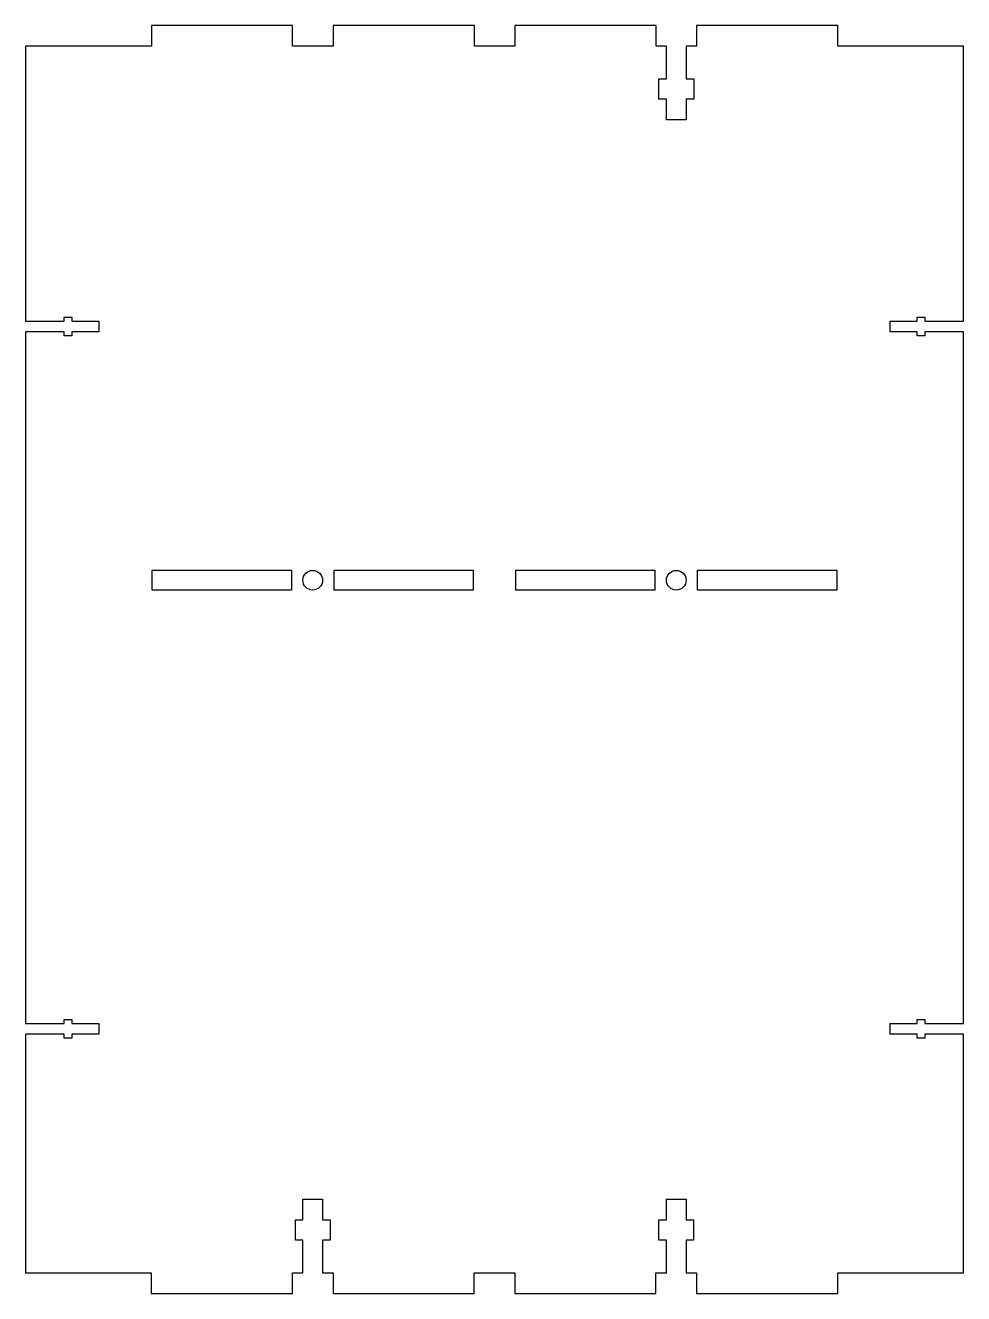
# Model space of a CAD drawing. Header units: millimetres. Extents: x 628 to 897, y 581 to 944.
import ezdxf

# ---------------------------------------------------------------- set-up
doc = ezdxf.new("R2010")
doc.units = ezdxf.units.MM
doc.layers.add('По умолчанию', color=7, linetype='Continuous', lineweight=30)

msp = doc.modelspace()

# ---------------------------------------------------------------- linework, layer by layer
at = {"layer": 'По умолчанию', "color": 18, "lineweight": 30, "true_color": 0x000000}
msp.add_lwpolyline([(628.315, 587.015), (664.315, 587.015), (664.315, 587.015), (664.315, 581.015), (664.315, 581.015), (704.685, 581.015), (704.685, 581.015), (704.685, 587.015), (704.685, 587.015), (707.685, 587.015), (707.685, 587.015), (707.685, 596.285), (707.685, 596.285), (705.535, 596.285), (705.535, 596.285), (705.535, 602.115), (705.535, 602.115), (707.685, 602.115), (707.685, 602.115), (707.685, 608.015), (707.685, 608.015), (713.315, 608.015), (713.315, 608.015), (713.315, 602.115), (713.315, 602.115), (715.465, 602.115), (715.465, 602.115), (715.465, 596.285), (715.465, 596.285), (713.315, 596.285), (713.315, 596.285), (713.315, 587.015), (713.315, 587.015), (716.315, 587.015), (716.315, 587.015), (716.315, 581.015), (716.315, 581.015), (756.685, 581.015), (756.685, 581.015), (756.685, 587.015), (756.685, 587.015), (768.315, 587.015), (768.315, 587.015), (768.315, 581.015), (768.315, 581.015), (808.685, 581.015), (808.685, 581.015), (808.685, 587.015), (808.685, 587.015), (811.685, 587.015), (811.685, 587.015), (811.685, 596.285), (811.685, 596.285), (809.535, 596.285), (809.535, 596.285), (809.535, 602.115), (809.535, 602.115), (811.685, 602.115), (811.685, 602.115), (811.685, 608.015), (811.685, 608.015), (817.315, 608.015), (817.315, 608.015), (817.315, 602.115), (817.315, 602.115), (819.465, 602.115), (819.465, 602.115), (819.465, 596.285), (819.465, 596.285), (817.315, 596.285), (817.315, 596.285), (817.315, 587.015), (817.315, 587.015), (820.315, 587.015), (820.315, 587.015), (820.315, 581.015), (820.315, 581.015), (860.685, 581.015), (860.685, 581.015), (860.685, 587.015), (860.685, 587.015), (896.685, 587.015), (896.685, 587.015), (896.685, 655.285), (896.685, 655.285), (885.615, 655.285), (885.615, 655.285), (885.615, 654.085), (885.615, 654.085), (883.385, 654.085), (883.385, 654.085), (883.385, 655.285), (883.385, 655.285), (875.685, 655.285), (875.685, 655.285), (875.685, 658.315), (875.685, 658.315), (883.385, 658.315), (883.385, 658.315), (883.385, 659.515), (883.385, 659.515), (885.615, 659.515), (885.615, 659.515), (885.615, 658.315), (885.615, 658.315), (896.685, 658.315), (896.685, 658.315), (896.685, 856.285), (896.685, 856.285), (885.615, 856.285), (885.615, 856.285), (885.615, 855.085), (885.615, 855.085), (883.385, 855.085), (883.385, 855.085), (883.385, 856.285), (883.385, 856.285), (875.685, 856.285), (875.685, 856.285), (875.685, 859.315), (875.685, 859.315), (883.385, 859.315), (883.385, 859.315), (883.385, 860.515), (883.385, 860.515), (885.615, 860.515), (885.615, 860.515), (885.615, 859.315), (885.615, 859.315), (896.685, 859.315), (896.685, 859.315), (896.685, 937.985), (896.685, 937.985), (860.685, 937.985), (860.685, 937.985), (860.685, 943.985), (860.685, 943.985), (820.315, 943.985), (820.315, 943.985), (820.315, 937.985), (820.315, 937.985), (817.3275, 937.985), (817.3275, 937.985), (817.3275, 928.715), (817.3275, 928.715), (819.4775, 928.715), (819.4775, 928.715), (819.4775, 922.885), (819.4775, 922.885), (817.3275, 922.885), (817.3275, 922.885), (817.3275, 916.985), (817.3275, 916.985), (811.6975, 916.985), (811.6975, 916.985), (811.6975, 922.885), (811.6975, 922.885), (809.5475, 922.885), (809.5475, 922.885), (809.5475, 928.715), (809.5475, 928.715), (811.6975, 928.715), (811.6975, 928.715), (811.6975, 937.985), (811.6975, 937.985), (808.71, 937.985), (808.71, 937.985), (808.71, 943.985), (808.71, 943.985), (768.34, 943.985), (768.34, 943.985), (768.34, 937.985), (768.34, 937.985), (756.735, 937.985), (756.735, 937.985), (756.735, 943.985), (756.735, 943.985), (716.365, 943.985), (716.365, 943.985), (716.365, 937.985), (716.365, 937.985), (704.76, 937.985), (704.76, 937.985), (704.76, 943.985), (704.76, 943.985), (664.39, 943.985), (664.39, 943.985), (664.39, 937.985), (664.39, 937.985), (628.315, 937.985), (628.315, 937.985), (628.315, 859.315), (628.315, 859.315), (639.385, 859.315), (639.385, 859.315), (639.385, 860.515), (639.385, 860.515), (641.615, 860.515), (641.615, 860.515), (641.615, 859.315), (641.615, 859.315), (649.315, 859.315), (649.315, 859.315), (649.315, 856.285), (649.315, 856.285), (641.615, 856.285), (641.615, 856.285), (641.615, 855.085), (641.615, 855.085), (639.385, 855.085), (639.385, 855.085), (639.385, 856.285), (639.385, 856.285), (628.315, 856.285), (628.315, 856.285), (628.315, 658.315), (628.315, 658.315), (639.385, 658.315), (639.385, 658.315), (639.385, 659.515), (639.385, 659.515), (641.615, 659.515), (641.615, 659.515), (641.615, 658.315), (641.615, 658.315), (649.315, 658.315), (649.315, 658.315), (649.315, 655.285), (649.315, 655.285), (641.615, 655.285), (641.615, 655.285), (641.615, 654.085), (641.615, 654.085), (639.385, 654.085), (639.385, 654.085), (639.385, 655.285), (639.385, 655.285), (628.315, 655.285), (628.315, 655.285), (628.315, 587.015)], dxfattribs=at)
at = {"layer": 'По умолчанию', "color": 18, "lineweight": 30, "true_color": 0x000000, "extrusion": (0, 0, -1)}
for points in [[(-664.61, 782.31), (-664.61, 788.09), (-664.61, 788.09), (-704.39, 788.09), (-704.39, 788.09), (-704.39, 782.31), (-704.39, 782.31), (-664.61, 782.31)], [(-716.61, 782.31), (-716.61, 788.09), (-716.61, 788.09), (-756.39, 788.09), (-756.39, 788.09), (-756.39, 782.31), (-756.39, 782.31), (-716.61, 782.31)], [(-768.61, 782.31), (-768.61, 788.09), (-768.61, 788.09), (-808.39, 788.09), (-808.39, 788.09), (-808.39, 782.31), (-808.39, 782.31), (-768.61, 782.31)], [(-820.61, 782.31), (-820.61, 788.09), (-820.61, 788.09), (-860.39, 788.09), (-860.39, 788.09), (-860.39, 782.31), (-860.39, 782.31), (-820.61, 782.31)]]:
    msp.add_lwpolyline(points, dxfattribs=at)
at = {"layer": 'По умолчанию', "color": 18, "lineweight": 30, "true_color": 0x000000}
for centre in [(710.5, 785.2), (814.5, 785.2)]:
    msp.add_circle(centre, 2.815, dxfattribs=at)

doc.saveas('drawing.dxf')
